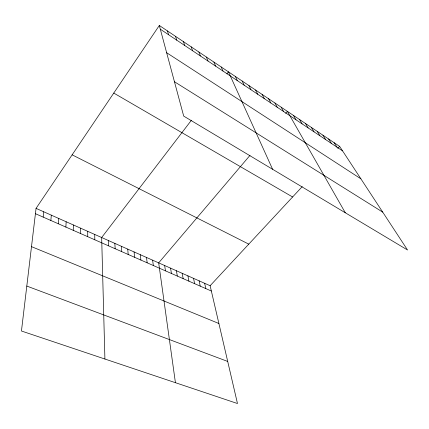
<?xml version="1.0" encoding="UTF-8"?>
<svg xmlns="http://www.w3.org/2000/svg" width="429" height="429" viewBox="0 0 429 429"><rect width="100%" height="100%" fill="white"/><g stroke="black" fill="none" stroke-linecap="round" stroke-linejoin="round"><path stroke-width="0.64" d="M87.709 236.679L87.725 231.338M80.529 233.521L80.625 228.18M73.252 230.325L73.434 224.984M65.884 227.086L66.146 221.75M58.419 223.804L58.773 218.474M50.853 220.479L51.298 215.149M43.19 217.106L43.726 211.787M36.057 208.376L21.45 331.011L237.478 403.523L210.124 285.725L36.057 208.376L159.315 25.477L339.629 146.391L407.55 250.01L183.692 116.093L159.315 25.477M191.42 120.233L101.662 237.527L104.912 359.025M226.898 73.868L228.453 71.841L272.608 169.283M250 155.362L158.682 262.864L175.423 382.695M285.693 113.336L287.376 111.352L345.313 212.779M210.124 285.725L302.225 186.631M337.805 148.354L339.629 146.391M26.802 286.063L227.702 361.443M31.499 246.648L218.897 323.509M35.425 213.696L211.352 291.028M72.136 154.837L248.782 244.133M113.765 93.066L292.605 196.981M174.453 81.741L382.716 212.13M166.645 52.719L360.88 178.818M160.323 29.204L342.583 150.901M334.116 142.696L337.022 147.19M328.534 138.953L331.397 143.431M322.881 135.162L325.691 139.623M317.154 131.322L319.916 135.768M311.352 127.434L314.06 131.859M305.48 123.493L308.135 127.901M299.522 119.498L302.123 123.884M293.49 115.455L296.031 119.82M281.183 107.202L283.601 111.524M274.903 102.987L277.263 107.288M268.538 98.718L270.833 102.992M262.087 94.396L264.312 98.643M255.545 90.01L257.706 94.23M248.917 85.559L251.003 89.752M242.192 81.049L244.203 85.215M235.371 76.48L237.307 80.609M221.225 66.994L223 71.058M213.889 62.071L215.578 66.104M206.44 57.078L208.044 61.068M198.884 52.011L200.391 55.963M191.211 46.863L192.626 50.778M183.419 41.64L184.738 45.506M175.509 36.336L176.727 40.16M167.476 30.947L168.586 34.728M204.654 283.296L205.84 288.604M199.131 280.839L200.263 286.154M193.543 278.357L194.627 283.676M187.897 275.847L188.926 281.172M182.186 273.311L183.156 278.636M176.405 270.742L177.327 276.072M170.565 268.146L171.428 273.477M164.656 265.519L165.46 270.855M152.638 260.178L153.325 265.519M146.525 257.464L147.147 262.805M140.337 254.713L140.9 260.06M134.079 251.936L134.577 257.277M127.751 249.12L128.174 254.467M121.343 246.273L121.702 251.619M114.859 243.393L115.149 248.74M108.301 240.481L108.516 245.822M94.734 234.454L94.804 239.795"/></g></svg>
